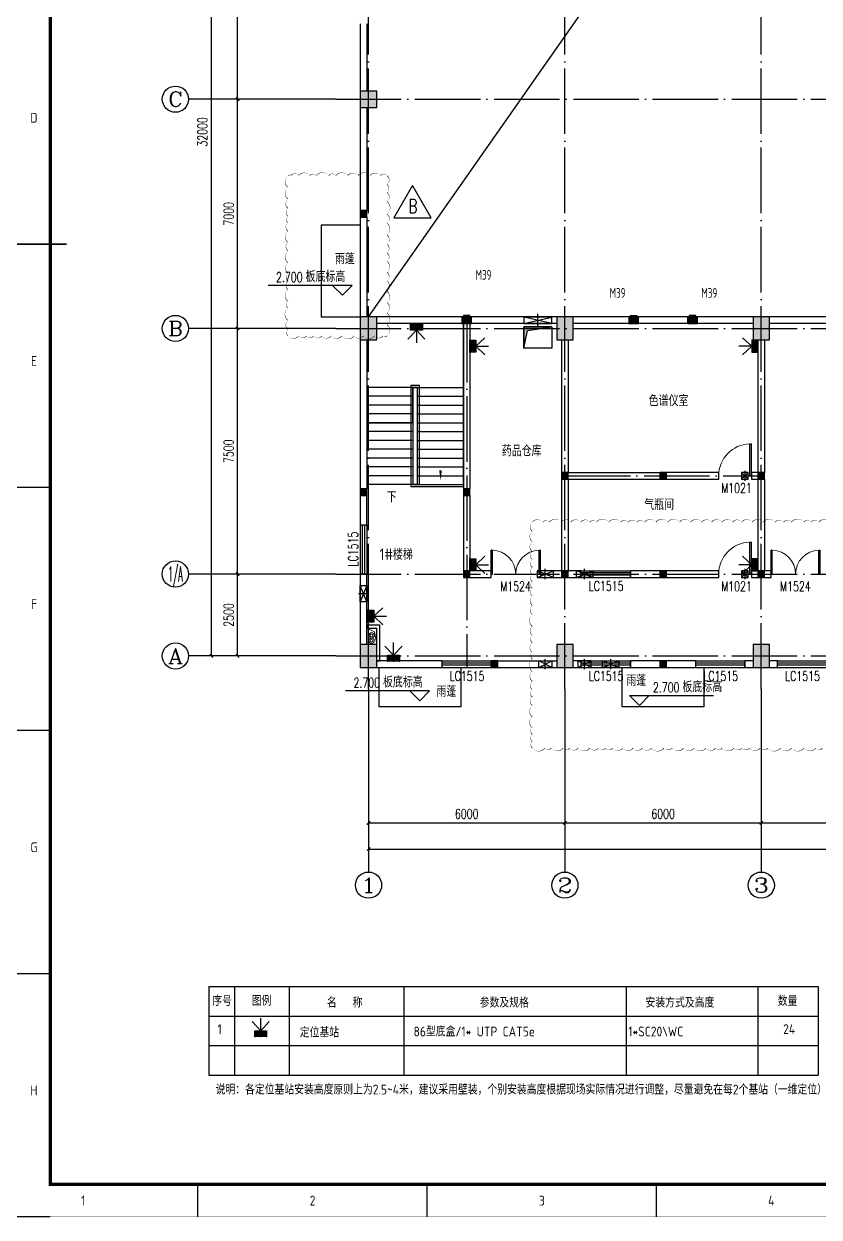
# Model space of a CAD drawing. Extents: x 93518 to 937116, y -359949 to 58022.
# Drawn here: x 770583 to 794883, y -122580 to -86144 of the extents above; entities that cross this region are included whole.
import ezdxf
from ezdxf.enums import TextEntityAlignment as Align

# ---------------------------------------------------------------- set-up
doc = ezdxf.new("R2010")
doc.units = 0
doc.header["$LTSCALE"] = 1000
doc.header["$MEASUREMENT"] = 0
doc.linetypes.add('DOTE', pattern=[2.42, 2, -0.2, 0.02, -0.2])
doc.layers.get('0').update_dxf_attribs({"color": 8, "linetype": 'CONTINUOUS'})
doc.layers.get('Defpoints').update_dxf_attribs({"color": 8, "linetype": 'CONTINUOUS'})
for name, color, linetype in [('-人员定位', 6, 'CONTINUOUS'), ('-人员定位标注', 4, 'CONTINUOUS'), ('AXIS', 8, 'CONTINUOUS'), ('AXIS_TEXT', 8, 'CONTINUOUS'), ('COLUMN', 8, 'CONTINUOUS'), ('DIM_ELEV', 8, 'CONTINUOUS'), ('DIM_SYMB', 8, 'CONTINUOUS'), ('DOTE', 8, 'DOTE'), ('D洞口', 8, 'CONTINUOUS'), ('PUB_HATCH', 8, 'CONTINUOUS'), ('PUB_TEXT', 8, 'CONTINUOUS'), ('STAIR', 8, 'CONTINUOUS'), ('WALL', 8, 'CONTINUOUS'), ('WINDOW', 8, 'CONTINUOUS'), ('WINDOW_TEXT', 8, 'CONTINUOUS')]:
    doc.layers.add(name, color=color, linetype=linetype)
doc.layers.add('暖通', color=8, linetype='CONTINUOUS', lineweight=18)
doc.styles.add('-GBCBIGGBENOR', font='gbenor.shx', dxfattribs={"width": 0.7, "bigfont": 'gbcbig.shx'})
doc.styles.add('_TCH_AXIS', font='complex.shx', dxfattribs={"bigfont": 'GBCBIG.shx'})
doc.styles.add('_TCH_DIM', font='simplex.shx', dxfattribs={"bigfont": 'gbcbig.shx'})
doc.styles.add('_TCH_DIM_T3', font='simplex.shx', dxfattribs={"width": 0.705882, "bigfont": 'gbcbig.shx'})
doc.styles.add('_TCH_WINDOW', font='simplex.shx', dxfattribs={"bigfont": 'gbcbig.shx'})
doc.styles.add('COMPLEX', font='geditxt.shx', dxfattribs={"bigfont": 'hztxt1.shx'})
doc.styles.get("Standard").update_dxf_attribs({"font": 'GBENOR', "bigfont": 'GBCBIG'})
doc.styles.add('TSSD_Rein', font='Tssdeng.shx', dxfattribs={"width": 0.7, "bigfont": 'tssdchn.shx'})
doc.dimstyles.new('_TCH_ARCH&&100', dxfattribs={"dimtxt": 297.5, "dimasz": 100, "dimexe": 250, "dimexo": 300, "dimgap": 126.25, "dimtad": 1, "dimdec": 0, "dimzin": 0, "dimdsep": 46, "dimtxsty": '_TCH_DIM_T3', "dimblk": 'ARCHTICK', "dimcen": 0.09, "dimclrt": 7, "dimazin": 2, "dimtfac": 1, "dimtdec": 0, "dimtix": 1, "dimtmove": 2, "dimatfit": 3, "dimfxl": 0, "dimtolj": 1, "dimtzin": 0, "dimarcsym": 0})

# ---------------------------------------------------------------- blocks, each defined once
blk = doc.blocks.new('GEDI_WK_A1')
at = {"color": 3}
for p, q in [((25, 297), (0, 297)), ((25, 222.75), (0, 222.75)), ((25, 148.5), (0, 148.5)), ((25, 74.25), (0, 74.25)), ((70.08, 0), (70.08, 10)), ((140.17, 0), (140.17, 10)), ((210.25, 0), (210.25, 10)), ((25, 0), (0, 0))]:
    blk.add_line(p, q, dxfattribs=at)
for points, const_width in [([(0, 0), (841, 0), (841, 594), (0, 594)], 0.1), ([(25, 10), (831, 10), (831, 584), (25, 584)], 1)]:
    blk.add_lwpolyline(points, close=True, dxfattribs=dict(at, const_width=const_width))
at = {"color": 3, "const_width": 0.5}
blk.add_lwpolyline([(30, 297), (0, 297)], dxfattribs=at)
at = {"color": 3}
for s, p in [('D', (20, 334.12)), ('E', (20, 259.88)), ('F', (20, 185.62)), ('G', (20, 111.38)), ('H', (20, 37.12))]:
    blk.add_text(s, height=3, dxfattribs=at).set_placement(p, align=Align.CENTER)
for s, p in [('1', (35.04, 5)), ('2', (105.12, 5)), ('3', (175.21, 5)), ('4', (245.29, 5))]:
    blk.add_text(s, height=3, dxfattribs=at).set_placement(p, align=Align.MIDDLE)
blk = doc.blocks.new('A$C08014D97')
at = {"layer": 'D洞口'}
for points in [[(0, 0), (103, 533), (850, 650), (0, 650)], [(11600, -200), (11779, 491), (12850, 650), (11600, 650)]]:
    blk.add_hatch(color=9, dxfattribs=at).paths.add_polyline_path(points)
for points in [[(0, 650), (850, 650), (850, 0), (0, 0)], [(0, 0), (103, 533), (850, 650), (0, 650)], [(11600, -200), (11779, 491), (12850, 650), (11600, 650)], [(12850, 650), (11600, 650), (11600, -200), (12850, -200)]]:
    blk.add_lwpolyline(points, close=True, dxfattribs=at)
blk = doc.blocks.new('A$C04077A59')
at = {"layer": 'D洞口', "color": 6}
blk.add_lwpolyline([(573, 993), (0, 0), (1146, 0)], close=True, dxfattribs=at)
at = {"layer": 'PUB_TEXT', "style": '_TCH_AXIS', "width": 0.705882}
blk.add_text('B', height=425, dxfattribs=at).set_placement((452, 145))
blk = doc.blocks.new('_ArchTick')
at = {"color": 0, "linetype": 'ByBlock', "const_width": 0.4}
blk.add_lwpolyline([(-0.5, -0.5), (0.5, 0.5)], dxfattribs=at)
blk = doc.blocks.new('*D630')
at = {"layer": 'AXIS', "color": 0, "lineweight": -2, "transparency": 16777216}
for p, q in [((779814, -102944), (776864, -102944)), ((777114, -105444), (777114, -102944)), ((779814, -105444), (776864, -105444))]:
    blk.add_line(p, q, dxfattribs=at)
at = {"layer": 'Defpoints', "color": 0, "transparency": 16777216}
for p in [(777114, -102944), (780114, -102944), (780114, -105444)]:
    blk.add_point(p, dxfattribs=at)
at = {"layer": 'AXIS', "color": 0, "lineweight": -2, "transparency": 16777216, "xscale": 100, "yscale": 100, "zscale": 100}
for p, rotation in [((777114, -102944), 90), ((777114, -105444), 270)]:
    blk.add_blockref('_ArchTick', p, dxfattribs=dict(at, rotation=rotation))
at = {"layer": 'AXIS', "color": 7, "transparency": 16777216, "insert": (776839, -104194), "char_height": 297.5, "attachment_point": 5, "rotation": 90, "style": '_TCH_DIM_T3'}
blk.add_mtext('\\A1;2500', dxfattribs=at)
blk = doc.blocks.new('*D631')
at = {"layer": 'AXIS', "color": 0, "lineweight": -2, "transparency": 16777216}
for p, q in [((779814, -95444), (776864, -95444)), ((777114, -102944), (777114, -95444)), ((779814, -102944), (776864, -102944))]:
    blk.add_line(p, q, dxfattribs=at)
at = {"layer": 'Defpoints', "color": 0, "transparency": 16777216}
for p in [(777114, -95444), (780114, -95444), (780114, -102944)]:
    blk.add_point(p, dxfattribs=at)
at = {"layer": 'AXIS', "color": 0, "lineweight": -2, "transparency": 16777216, "xscale": 100, "yscale": 100, "zscale": 100}
for p, rotation in [((777114, -95444), 90), ((777114, -102944), 270)]:
    blk.add_blockref('_ArchTick', p, dxfattribs=dict(at, rotation=rotation))
at = {"layer": 'AXIS', "color": 7, "transparency": 16777216, "insert": (776839, -99194), "char_height": 297.5, "attachment_point": 5, "rotation": 90, "style": '_TCH_DIM_T3'}
blk.add_mtext('\\A1;7500', dxfattribs=at)
blk = doc.blocks.new('*D632')
at = {"layer": 'AXIS', "color": 0, "lineweight": -2, "transparency": 16777216}
for p, q in [((779814, -88444), (776864, -88444)), ((777114, -95444), (777114, -88444)), ((779814, -95444), (776864, -95444))]:
    blk.add_line(p, q, dxfattribs=at)
at = {"layer": 'Defpoints', "color": 0, "transparency": 16777216}
for p in [(777114, -88444), (780114, -88444), (780114, -95444)]:
    blk.add_point(p, dxfattribs=at)
at = {"layer": 'AXIS', "color": 0, "lineweight": -2, "transparency": 16777216, "xscale": 100, "yscale": 100, "zscale": 100}
for p, rotation in [((777114, -88444), 90), ((777114, -95444), 270)]:
    blk.add_blockref('_ArchTick', p, dxfattribs=dict(at, rotation=rotation))
at = {"layer": 'AXIS', "color": 7, "transparency": 16777216, "insert": (776839, -91944), "char_height": 297.5, "attachment_point": 5, "rotation": 90, "style": '_TCH_DIM_T3'}
blk.add_mtext('\\A1;7000', dxfattribs=at)
blk = doc.blocks.new('*D633')
at = {"layer": 'AXIS', "color": 0, "lineweight": -2, "transparency": 16777216}
for p, q in [((779814, -81944), (776864, -81944)), ((777114, -88444), (777114, -81944)), ((779814, -88444), (776864, -88444))]:
    blk.add_line(p, q, dxfattribs=at)
at = {"layer": 'Defpoints', "color": 0, "transparency": 16777216}
for p in [(777114, -81944), (780114, -81944), (780114, -88444)]:
    blk.add_point(p, dxfattribs=at)
at = {"layer": 'AXIS', "color": 0, "lineweight": -2, "transparency": 16777216, "xscale": 100, "yscale": 100, "zscale": 100}
for p, rotation in [((777114, -81944), 90), ((777114, -88444), 270)]:
    blk.add_blockref('_ArchTick', p, dxfattribs=dict(at, rotation=rotation))
at = {"layer": 'AXIS', "color": 7, "transparency": 16777216, "insert": (776839, -85194), "char_height": 297.5, "attachment_point": 5, "rotation": 90, "style": '_TCH_DIM_T3'}
blk.add_mtext('\\A1;6500', dxfattribs=at)
blk = doc.blocks.new('*D635')
at = {"layer": 'AXIS', "color": 0, "lineweight": -2, "transparency": 16777216}
for p, q in [((779814, -73444), (776064, -73444)), ((776314, -105444), (776314, -73444)), ((779814, -105444), (776064, -105444))]:
    blk.add_line(p, q, dxfattribs=at)
at = {"layer": 'Defpoints', "color": 0, "transparency": 16777216}
for p in [(776314, -73444), (780114, -73444), (780114, -105444)]:
    blk.add_point(p, dxfattribs=at)
at = {"layer": 'AXIS', "color": 0, "lineweight": -2, "transparency": 16777216, "xscale": 100, "yscale": 100, "zscale": 100}
for p, rotation in [((776314, -73444), 90), ((776314, -105444), 270)]:
    blk.add_blockref('_ArchTick', p, dxfattribs=dict(at, rotation=rotation))
at = {"layer": 'AXIS', "color": 7, "transparency": 16777216, "insert": (776039, -89444), "char_height": 297.5, "attachment_point": 5, "rotation": 90, "style": '_TCH_DIM_T3'}
blk.add_mtext('\\A1;32000', dxfattribs=at)
blk = doc.blocks.new('*D647')
at = {"layer": 'AXIS', "color": 0, "lineweight": -2, "transparency": 16777216}
for p, q in [((781114, -106744), (781114, -110793)), ((787114, -106744), (787114, -110793)), ((781114, -110543), (787114, -110543))]:
    blk.add_line(p, q, dxfattribs=at)
at = {"layer": 'Defpoints', "color": 0, "transparency": 16777216}
for p in [(781114, -106444), (787114, -106444), (787114, -110543)]:
    blk.add_point(p, dxfattribs=at)
at = {"layer": 'AXIS', "color": 0, "lineweight": -2, "transparency": 16777216, "xscale": 100, "yscale": 100, "zscale": 100, "rotation": 180}
blk.add_blockref('_ArchTick', (781114, -110543), dxfattribs=at)
at = {"layer": 'AXIS', "color": 0, "lineweight": -2, "transparency": 16777216, "xscale": 100, "yscale": 100, "zscale": 100}
blk.add_blockref('_ArchTick', (787114, -110543), dxfattribs=at)
at = {"layer": 'AXIS', "color": 7, "transparency": 16777216, "insert": (784114, -110268), "char_height": 297.5, "attachment_point": 5, "style": '_TCH_DIM_T3'}
blk.add_mtext('\\A1;6000', dxfattribs=at)
blk = doc.blocks.new('*D648')
at = {"layer": 'AXIS', "color": 0, "lineweight": -2, "transparency": 16777216}
for p, q in [((787114, -106744), (787114, -110793)), ((793114, -106744), (793114, -110793)), ((787114, -110543), (793114, -110543))]:
    blk.add_line(p, q, dxfattribs=at)
at = {"layer": 'Defpoints', "color": 0, "transparency": 16777216}
for p in [(787114, -106444), (793114, -106444), (793114, -110543)]:
    blk.add_point(p, dxfattribs=at)
at = {"layer": 'AXIS', "color": 0, "lineweight": -2, "transparency": 16777216, "xscale": 100, "yscale": 100, "zscale": 100, "rotation": 180}
blk.add_blockref('_ArchTick', (787114, -110543), dxfattribs=at)
at = {"layer": 'AXIS', "color": 0, "lineweight": -2, "transparency": 16777216, "xscale": 100, "yscale": 100, "zscale": 100}
blk.add_blockref('_ArchTick', (793114, -110543), dxfattribs=at)
at = {"layer": 'AXIS', "color": 7, "transparency": 16777216, "insert": (790114, -110268), "char_height": 297.5, "attachment_point": 5, "style": '_TCH_DIM_T3'}
blk.add_mtext('\\A1;6000', dxfattribs=at)
blk = doc.blocks.new('*D649')
at = {"layer": 'AXIS', "color": 0, "lineweight": -2, "transparency": 16777216}
for p, q in [((793114, -106744), (793114, -110793)), ((799114, -106744), (799114, -110793)), ((793114, -110543), (799114, -110543))]:
    blk.add_line(p, q, dxfattribs=at)
at = {"layer": 'Defpoints', "color": 0, "transparency": 16777216}
for p in [(793114, -106444), (799114, -106444), (799114, -110543)]:
    blk.add_point(p, dxfattribs=at)
at = {"layer": 'AXIS', "color": 0, "lineweight": -2, "transparency": 16777216, "xscale": 100, "yscale": 100, "zscale": 100, "rotation": 180}
blk.add_blockref('_ArchTick', (793114, -110543), dxfattribs=at)
at = {"layer": 'AXIS', "color": 0, "lineweight": -2, "transparency": 16777216, "xscale": 100, "yscale": 100, "zscale": 100}
blk.add_blockref('_ArchTick', (799114, -110543), dxfattribs=at)
at = {"layer": 'AXIS', "color": 7, "transparency": 16777216, "insert": (796114, -110268), "char_height": 297.5, "attachment_point": 5, "style": '_TCH_DIM_T3'}
blk.add_mtext('\\A1;6000', dxfattribs=at)
blk = doc.blocks.new('*D657')
at = {"layer": 'AXIS', "color": 0, "lineweight": -2, "transparency": 16777216}
for p, q in [((781114, -106744), (781114, -111593)), ((843114, -106744), (843114, -111593)), ((781114, -111343), (843114, -111343))]:
    blk.add_line(p, q, dxfattribs=at)
at = {"layer": 'Defpoints', "color": 0, "transparency": 16777216}
for p in [(781114, -106444), (843114, -106444), (843114, -111343)]:
    blk.add_point(p, dxfattribs=at)
at = {"layer": 'AXIS', "color": 0, "lineweight": -2, "transparency": 16777216, "xscale": 100, "yscale": 100, "zscale": 100, "rotation": 180}
blk.add_blockref('_ArchTick', (781114, -111343), dxfattribs=at)
at = {"layer": 'AXIS', "color": 0, "lineweight": -2, "transparency": 16777216, "xscale": 100, "yscale": 100, "zscale": 100}
blk.add_blockref('_ArchTick', (843114, -111343), dxfattribs=at)
at = {"layer": 'AXIS', "color": 7, "transparency": 16777216, "insert": (812114, -111068), "char_height": 297.5, "attachment_point": 5, "style": '_TCH_DIM_T3'}
blk.add_mtext('\\A1;62000', dxfattribs=at)
blk = doc.blocks.new('_FZH')
blk.add_lwpolyline([(-0.5, -0.5), (0.5, -0.5), (0.5, 0.5), (-0.5, 0.5)], close=True)
at = {"layer": 'PUB_HATCH'}
blk.add_solid([(-0.5, -0.5), (0.5, -0.5), (-0.5, 0.5), (0.5, 0.5)], dxfattribs=at)
blk = doc.blocks.new('_AXISO')
blk.add_circle((0, 0), 0.5)
at = {"layer": 'AXIS_TEXT', "style": 'COMPLEX', "width": 1.041667}
blk.add_attdef('A', text='', height=0.56, dxfattribs=at).set_placement((-0.25, -0.28), (0.25, -0.28), align=Align.FIT)
blk = doc.blocks.new('$TCHSYS$WIN2D')
for p, q in [((-0.5, 0.5), (0.5, 0.5)), ((-0.5, 0.5), (-0.5, -0.5)), ((0.5, 0.5), (0.5, -0.5)), ((0.5, 0.167), (-0.5, 0.167)), ((0.5, -0.167), (-0.5, -0.167)), ((-0.5, -0.5), (0.5, -0.5))]:
    blk.add_line(p, q)
blk = doc.blocks.new('$DorLib2D$00000002')
for p, q in [((-0.5, 0), (-0.5, 0.4875)), ((-0.475, 0.4875), (-0.5, 0.4875)), ((-0.475, 0), (-0.475, 0.4875)), ((0.475, 0), (0.475, 0.4875)), ((0.475, 0.4875), (0.5, 0.4875)), ((0.5, 0), (0.5, 0.4875)), ((-0.5, 0), (-0.475, 0)), ((0.5, 0), (0.475, 0))]:
    blk.add_line(p, q)
at = {"lineweight": 13}
for centre, start, end in [((-0.4875, 0), 0, 88.53072), ((0.4875, 0), 91.46928, 180)]:
    blk.add_arc(centre, 0.4875, start, end, dxfattribs=at)
blk = doc.blocks.new('$DorLib2D$00000001')
for p, q in [((0.45, 0.975), (0.5, 0.975)), ((0.45, 0), (0.45, 0.975)), ((0.5, 0), (0.5, 0.975)), ((0.5, 0), (0.45, 0))]:
    blk.add_line(p, q)
at = {"lineweight": 13}
blk.add_arc((0.475, 0), 0.975, 91.4693, 180, dxfattribs=at)
blk = doc.blocks.new('定位基站')
at = {"layer": '-人员定位', "ltscale": 0.01}
h = blk.add_hatch(color=256, dxfattribs=at)
h.dxf.hatch_style = 1
h.paths.add_polyline_path([(406524, 477798), (406524, 477617), (406162, 477617), (406162, 477798)])
at = {"layer": '-人员定位', "color": 6}
for p, q in [((406343, 477798), (406082, 478077)), ((406343, 477798), (406343, 478186)), ((406343, 477798), (406604, 478077)), ((406162, 477798), (406524, 477798)), ((406162, 477617), (406162, 477798)), ((406343, 477995), (406343, 477995)), ((406524, 477798), (406524, 477617)), ((406524, 477617), (406162, 477617))]:
    blk.add_line(p, q, dxfattribs=at)
for p in [(406343, 477798), (406162, 477617), (406343, 477617), (406524, 477617)]:
    blk.add_point(p, dxfattribs=at)

msp = doc.modelspace()

# ---------------------------------------------------------------- hatches: boundary and pattern name
for points in [[(784213.8, -95094.5), (784213.8, -95044.5), (784013.8, -95044.5), (784013.8, -95094.5)], [(789313.8, -95094.5), (789313.8, -95044.5), (789113.8, -95044.5), (789113.8, -95094.5)], [(791113.8, -95094.5), (791113.8, -95044.5), (790913.8, -95044.5), (790913.8, -95094.5)]]:
    msp.add_hatch(color=256).paths.add_polyline_path(points)

# ---------------------------------------------------------------- linework, layer by layer
at = {"layer": '-人员定位标注'}
for p, q in [((776231.4, -115540.2), (776231.4, -118240.2)), ((776231.4, -115540.2), (794852, -115540.2)), ((777016.2, -115540.2), (777016.2, -118240.2)), ((778684.5, -115540.2), (778684.5, -118240.2)), ((782189.3, -115540.2), (782189.3, -118240.2)), ((788985.6, -115540.2), (788985.6, -118240.2)), ((793013.9, -115540.2), (793013.9, -118240.2)), ((794852, -115540.2), (794852, -118240.2)), ((776231.4, -116440.2), (794852, -116440.2)), ((776231.4, -117340.2), (794852, -117340.2)), ((776231.4, -118240.2), (794852, -118240.2))]:
    msp.add_line(p, q, dxfattribs=at)
for p, q in [((786713.8, -95295.2), (785863.8, -95095.2)), ((785863.8, -95295.2), (786713.8, -95095.2)), ((786288.8, -95398.9), (786288.8, -94994.7)), ((792613.8, -99789.6), (792613.8, -100099.4)), ((792513.8, -99844.5), (792713.4, -100044.5)), ((792713.4, -99844.5), (792513.8, -100044.5)), ((786763.6, -103044.5), (786263.9, -102844.5)), ((786263.9, -103044.5), (786763.6, -102844.5)), ((786513.8, -103099.4), (786513.8, -102789.6)), ((787463.9, -103044.5), (787963.6, -102844.5)), ((787963.6, -103044.5), (787463.9, -102844.5)), ((787713.8, -103099.4), (787713.8, -102789.6)), ((792513.8, -102844.5), (792713.4, -103044.5)), ((792713.4, -102844.5), (792513.8, -103044.5)), ((792613.8, -102789.6), (792613.8, -103099.4)), ((781063.8, -103794.3), (780863.8, -103294.7)), ((781063.8, -103294.7), (780863.8, -103794.3)), ((781118.6, -103544.5), (780808.9, -103544.5)), ((786313.9, -105794.5), (786713.6, -105594.5)), ((786713.6, -105794.5), (786313.9, -105594.5)), ((786513.8, -105849.4), (786513.8, -105539.6)), ((787913.6, -105794.5), (787513.9, -105594.5)), ((787513.9, -105794.5), (787913.6, -105594.5)), ((787713.8, -105849.4), (787713.8, -105539.6)), ((788263.9, -105794.5), (788763.6, -105594.5)), ((788763.6, -105794.5), (788263.9, -105594.5)), ((788513.8, -105849.4), (788513.8, -105539.6))]:
    msp.add_line(p, q)
msp.add_lwpolyline([(778655.6, -90778.7, 0, 20, 0.5), (778655.6, -91138.7, 0, 20, 0.5), (778655.6, -91498.7, 0, 20, 0.5), (778655.6, -91778.7, 0, 20, 0.5), (778655.6, -92018.7, 0, 20, 0.5), (778655.6, -92218.7, 0, 20, 0.5), (778655.6, -92478.7, 0, 20, 0.5), (778655.6, -92818.7, 0, 20, 0.5), (778655.6, -93078.7, 0, 20, 0.5), (778655.6, -93438.7, 0, 20, 0.5), (778655.6, -93758.7, 0, 20, 0.5), (778655.6, -93998.7, 0, 20, 0.5), (778655.6, -94258.7, 0, 20, 0.5), (778655.6, -94618.7, 0, 20, 0.5), (778655.6, -94818.7, 0, 20, 0.5), (778655.6, -95198.7, 0, 20, 0.5), (778655.6, -95478.7, 0, 20, 0.5), (778655.6, -95672, 0, 20, 0.5), (778975.6, -95672, 0, 20, 0.5), (779215.6, -95672, 0, 20, 0.5), (779435.6, -95672, 0, 20, 0.5), (779695.6, -95672, 0, 20, 0.5), (779975.6, -95672, 0, 20, 0.5), (780295.6, -95672, 0, 20, 0.5), (780675.6, -95672, 0, 20, 0.5), (780955.6, -95672, 0, 20, 0.5), (781295.6, -95672, 0, 20, 0.5), (781555.6, -95672, 0, 20, 0.5), (781678.3, -95672, 0, 20, 0.5), (781678.3, -95332, 0, 20, 0.5), (781678.3, -94972, 0, 20, 0.5), (781678.3, -94652, 0, 20, 0.5), (781678.3, -94312, 0, 20, 0.5), (781678.3, -93992, 0, 20, 0.5), (781678.3, -93732, 0, 20, 0.5), (781678.3, -93392, 0, 20, 0.5), (781678.3, -93132, 0, 20, 0.5), (781678.3, -92872, 0, 20, 0.5), (781678.3, -92592, 0, 20, 0.5), (781678.3, -92232, 0, 20, 0.5), (781678.3, -91952, 0, 20, 0.5), (781678.3, -91572, 0, 20, 0.5), (781678.3, -91292, 0, 20, 0.5), (781678.3, -91052, 0, 20, 0.5), (781678.3, -90778.7, 0, 20, 0.5), (781478.3, -90778.7, 0, 20, 0.5), (781158.3, -90778.7, 0, 20, 0.5), (780798.3, -90778.7, 0, 20, 0.5), (780478.3, -90778.7, 0, 20, 0.5), (780118.3, -90778.7, 0, 20, 0.5), (779898.3, -90778.7, 0, 20, 0.5), (779518.3, -90778.7, 0, 20, 0.5), (779318.3, -90778.7, 0, 20, 0.5), (778978.3, -90778.7, 0, 20, 0.5), (778738.3, -90778.7, 0, 20, 0.5)], format="xyseb", close=True)
for points in [[(784013.8, -95044.5), (784013.8, -95094.5), (784213.8, -95094.5), (784213.8, -95044.5), (784013.8, -95044.5)], [(786713.8, -95095.2), (785863.8, -95095.2), (785863.8, -95295.2), (786713.8, -95295.2), (786713.8, -95095.2)], [(789313.8, -95044.5), (789313.8, -95094.5), (789113.8, -95094.5), (789113.8, -95044.5), (789313.8, -95044.5)], [(790913.8, -95044.5), (790913.8, -95094.5), (791113.8, -95094.5), (791113.8, -95044.5), (790913.8, -95044.5)], [(792513.8, -100044.5), (792713.4, -100044.5), (792713.4, -99844.5), (792513.8, -99844.5), (792513.8, -100044.5)], [(786763.6, -102844.5), (786263.9, -102844.5), (786263.9, -103044.5), (786763.6, -103044.5), (786763.6, -102844.5)], [(787463.9, -102844.5), (787963.6, -102844.5), (787963.6, -103044.5), (787463.9, -103044.5), (787463.9, -102844.5)], [(792513.8, -103044.5), (792713.4, -103044.5), (792713.4, -102844.5), (792513.8, -102844.5), (792513.8, -103044.5)], [(780863.8, -103794.3), (780863.8, -103294.7), (781063.8, -103294.7), (781063.8, -103794.3), (780863.8, -103794.3)], [(786313.9, -105594.5), (786713.6, -105594.5), (786713.6, -105794.5), (786313.9, -105794.5), (786313.9, -105594.5)], [(787913.6, -105594.5), (787513.9, -105594.5), (787513.9, -105794.5), (787913.6, -105794.5), (787913.6, -105594.5)], [(788263.9, -105594.5), (788763.6, -105594.5), (788763.6, -105794.5), (788263.9, -105794.5), (788263.9, -105594.5)]]:
    msp.add_lwpolyline(points)
msp.add_lwpolyline([(795216.2, -101359.6, 0, 20, 0.5), (794876.2, -101359.6, 0, 20, 0.5), (794636.2, -101359.6, 0, 20, 0.5), (794416.2, -101359.6, 0, 20, 0.5), (794036.2, -101359.6, 0, 20, 0.5), (793796.2, -101359.6, 0, 20, 0.5), (793536.2, -101359.6, 0, 20, 0.5), (793176.2, -101359.6, 0, 20, 0.5), (792836.2, -101359.6, 0, 20, 0.5), (792516.2, -101359.6, 0, 20, 0.5), (792236.2, -101359.6, 0, 20, 0.5), (791916.2, -101359.6, 0, 20, 0.5), (791596.2, -101359.6, 0, 20, 0.5), (791296.2, -101359.6, 0, 20, 0.5), (790956.2, -101359.6, 0, 20, 0.5), (790616.2, -101359.6, 0, 20, 0.5), (790256.2, -101359.6, 0, 20, 0.5), (789896.2, -101359.6, 0, 20, 0.5), (789556.2, -101359.6, 0, 20, 0.5), (789316.2, -101359.6, 0, 20, 0.5), (789056.2, -101359.6, 0, 20, 0.5), (788816.2, -101359.6, 0, 20, 0.5), (788456.2, -101359.6, 0, 20, 0.5), (788076.2, -101359.6, 0, 20, 0.5), (787876.2, -101359.6, 0, 20, 0.5), (787596.2, -101359.6, 0, 20, 0.5), (787296.2, -101359.6, 0, 20, 0.5), (786996.2, -101359.6, 0, 20, 0.5), (786636.2, -101359.6, 0, 20, 0.5), (786436.2, -101359.6, 0, 20, 0.5), (786120.1, -101359.6, 0, 20, 0.5), (786120.1, -101639.6, 0, 20, 0.5), (786120.1, -101959.6, 0, 20, 0.5), (786120.1, -102259.6, 0, 20, 0.5), (786120.1, -102499.6, 0, 20, 0.5), (786120.1, -102739.6, 0, 20, 0.5), (786120.1, -102959.6, 0, 20, 0.5), (786120.1, -103179.6, 0, 20, 0.5), (786120.1, -103379.6, 0, 20, 0.5), (786120.1, -103619.6, 0, 20, 0.5), (786120.1, -103899.6, 0, 20, 0.5), (786120.1, -104179.6, 0, 20, 0.5), (786120.1, -104539.6, 0, 20, 0.5), (786120.1, -104819.6, 0, 20, 0.5), (786120.1, -105039.6, 0, 20, 0.5), (786120.1, -105339.6, 0, 20, 0.5), (786120.1, -105539.6, 0, 20, 0.5), (786120.1, -105919.6, 0, 20, 0.5), (786120.1, -106219.6, 0, 20, 0.5), (786120.1, -106479.6, 0, 20, 0.5), (786120.1, -106699.6, 0, 20, 0.5), (786120.1, -106959.6, 0, 20, 0.5), (786120.1, -107299.6, 0, 20, 0.5), (786120.1, -107639.6, 0, 20, 0.5), (786120.1, -107839.6, 0, 20, 0.5), (786120.1, -108059.6, 0, 20, 0.5), (786120.1, -108256.1, 0, 20, 0.5), (786500.1, -108256.1, 0, 20, 0.5), (786700.1, -108256.1, 0, 20, 0.5), (787060.1, -108256.1, 0, 20, 0.5), (787260.1, -108256.1, 0, 20, 0.5), (787520.1, -108256.1, 0, 20, 0.5), (787880.1, -108256.1, 0, 20, 0.5), (788140.1, -108256.1, 0, 20, 0.5), (788360.1, -108256.1, 0, 20, 0.5), (788580.1, -108256.1, 0, 20, 0.5), (788880.1, -108256.1, 0, 20, 0.5), (789200.1, -108256.1, 0, 20, 0.5), (789480.1, -108256.1, 0, 20, 0.5), (789760.1, -108256.1, 0, 20, 0.5), (790140.1, -108256.1, 0, 20, 0.5), (790380.1, -108256.1, 0, 20, 0.5), (790740.1, -108256.1, 0, 20, 0.5), (791060.1, -108256.1, 0, 20, 0.5), (791420.1, -108256.1, 0, 20, 0.5), (791720.1, -108256.1, 0, 20, 0.5), (791920.1, -108256.1, 0, 20, 0.5), (792280.1, -108256.1, 0, 20, 0.5), (792520.1, -108256.1, 0, 20, 0.5), (792760.1, -108256.1, 0, 20, 0.5), (793080.1, -108256.1, 0, 20, 0.5), (793320.1, -108256.1, 0, 20, 0.5), (793700.1, -108256.1, 0, 20, 0.5), (794040.1, -108256.1, 0, 20, 0.5), (794420.1, -108256.1, 0, 20, 0.5), (794780.1, -108256.1, 0, 20, 0.5), (794980.1, -108256.1, 0, 20, 0.5)], format="xyseb")
at = {"layer": 'AXIS'}
for p, q in [((780113.8, -88444.5), (775613.8, -88444.5)), ((780113.8, -95444.5), (775613.8, -95444.5)), ((780113.8, -102944.5), (775612.3, -102944.5)), ((780113.8, -105444.5), (775613.8, -105444.5)), ((781113.8, -106444.5), (781113.8, -112043.3)), ((787113.8, -106444.5), (787113.8, -112043.3)), ((793113.8, -106444.5), (793113.8, -112043.3))]:
    msp.add_line(p, q, dxfattribs=at)
at = {"layer": 'DIM_ELEV'}
for p, q in [((780614.1, -94131.9), (778046.1, -94131.9)), ((780314.1, -94431.9), (780014.1, -94131.9)), ((780314.1, -94431.9), (780614.1, -94131.9)), ((782980.2, -106513.4), (780412.2, -106513.4)), ((782680.2, -106813.4), (782380.2, -106513.4)), ((782680.2, -106813.4), (782980.2, -106513.4)), ((789389.9, -106957.3), (789089.9, -106657.3)), ((789089.9, -106657.3), (791657.9, -106657.3)), ((789389.9, -106957.3), (789689.9, -106657.3))]:
    msp.add_line(p, q, dxfattribs=at)
at = {"layer": 'DIM_SYMB'}
msp.add_lwpolyline([(781763.8, -100302.5, 0, 0, 0), (781763.8, -96269.5, 0, 0, 0), (783313.8, -96269.5, 0, 0, 0), (783313.8, -100079.5, 0, 80, 0), (783313.8, -99779.5, 0, 0, 0)], format="xyseb", dxfattribs=at)
at = {"layer": 'DOTE'}
for p, q in [((781113.8, -106444.5), (781113.8, -72444.5)), ((787113.8, -106444.5), (787113.8, -72444.5)), ((793113.8, -106444.5), (793113.8, -72444.5)), ((780113.8, -88444.5), (844113.8, -88444.5)), ((784113.8, -95094.5), (784113.8, -105794.5)), ((780113.8, -95444.5), (844113.8, -95444.5)), ((787113.8, -99944.5), (793113.8, -99944.5)), ((780113.8, -102944.5), (844113.8, -102944.5)), ((780113.8, -105444.5), (844113.8, -105444.5))]:
    msp.add_line(p, q, dxfattribs=at)
at = {"layer": 'STAIR'}
for p, q in [((783963.8, -95294.5), (781363.8, -95294.5)), ((784013.8, -97244.5), (784013.8, -95294.5)), ((781063.8, -95794.5), (781063.8, -98324.5)), ((781063.8, -97244.5), (781063.8, -100214.5)), ((782463.8, -97244.5), (781063.8, -97244.5)), ((782673.8, -97184.5), (782403.8, -97184.5)), ((782403.8, -97184.5), (782403.8, -100274.5)), ((782463.8, -97244.5), (782463.8, -100214.5)), ((782613.8, -97244.5), (782463.8, -97244.5)), ((782463.8, -97244.5), (782463.8, -100214.5)), ((782463.8, -98324.5), (782463.8, -97244.5)), ((782463.8, -97244.5), (784013.8, -97244.5)), ((782613.8, -100214.5), (782613.8, -97244.5)), ((782613.8, -97244.5), (784013.8, -97244.5)), ((782613.8, -100214.5), (782613.8, -97244.5)), ((782673.8, -100214.5), (782673.8, -97184.5)), ((784013.8, -100214.5), (784013.8, -97244.5)), ((782463.8, -97514.5), (781063.8, -97514.5)), ((782613.8, -97514.5), (784013.8, -97514.5)), ((782463.8, -97784.5), (781063.8, -97784.5)), ((782613.8, -97784.5), (784013.8, -97784.5)), ((782463.8, -98054.5), (781063.8, -98054.5)), ((782463.8, -98324.5), (781063.8, -98324.5)), ((781063.8, -98324.5), (782463.8, -98324.5)), ((782613.8, -98054.5), (784013.8, -98054.5)), ((782613.8, -98324.5), (784013.8, -98324.5)), ((782463.8, -98594.5), (781063.8, -98594.5)), ((782613.8, -98594.5), (784013.8, -98594.5)), ((782463.8, -98864.5), (781063.8, -98864.5)), ((782613.8, -98864.5), (784013.8, -98864.5)), ((782463.8, -99134.5), (781063.8, -99134.5)), ((782463.8, -99404.5), (781063.8, -99404.5)), ((782613.8, -99134.5), (784013.8, -99134.5)), ((782613.8, -99404.5), (784013.8, -99404.5)), ((782463.8, -99674.5), (781063.8, -99674.5)), ((782613.8, -99674.5), (784013.8, -99674.5)), ((782463.8, -99944.5), (781063.8, -99944.5)), ((782613.8, -99944.5), (784013.8, -99944.5)), ((782463.8, -100214.5), (781063.8, -100214.5)), ((782403.8, -100274.5), (784013.8, -100274.5)), ((782613.8, -100214.5), (782463.8, -100214.5)), ((782463.8, -100214.5), (784013.8, -100214.5)), ((782613.8, -100214.5), (784013.8, -100214.5)), ((782613.8, -100214.5), (782673.8, -100214.5)), ((784013.8, -100214.5), (784013.8, -100274.5))]:
    msp.add_line(p, q, dxfattribs=at)
at = {"layer": 'STAIR', "color": 2}
for points in [[(780863.8, -92294.5), (779663.8, -92294.5), (779663.8, -95094.5), (780863.8, -95094.5)], [(783938.8, -105794.5), (783938.8, -106994.5), (781438.8, -106994.5), (781438.8, -105794.5)], [(791363.8, -105794.5), (791363.8, -106994.5), (788863.8, -106994.5), (788863.8, -105794.5)]]:
    msp.add_lwpolyline(points, dxfattribs=at)
at = {"layer": 'WALL'}
for p, q in [((780863.8, -86144.5), (780863.8, -88194.5)), ((781063.8, -86144.5), (781063.8, -88194.5)), ((780863.8, -88694.5), (780863.8, -91844.5)), ((781063.8, -88694.5), (781063.8, -91844.5)), ((780863.8, -92044.5), (780863.8, -95094.5)), ((781063.8, -92044.5), (781063.8, -95094.5)), ((783963.8, -95094.5), (781363.8, -95094.5)), ((786863.8, -95094.5), (784263.8, -95094.5)), ((789063.8, -95094.5), (787363.8, -95094.5)), ((790863.8, -95094.5), (789363.8, -95094.5)), ((792863.8, -95094.5), (791163.8, -95094.5)), ((795963.8, -95094.5), (793363.8, -95094.5)), ((783963.8, -95294.5), (781363.8, -95294.5)), ((784013.8, -95294.5), (784013.8, -99044.5)), ((784213.8, -95294.5), (784213.8, -99044.5)), ((786863.8, -95294.5), (784263.8, -95294.5)), ((789063.8, -95294.5), (787363.8, -95294.5)), ((790863.8, -95294.5), (789363.8, -95294.5)), ((792863.8, -95294.5), (791163.8, -95294.5)), ((795963.8, -95294.5), (793363.8, -95294.5)), ((780863.8, -95794.5), (780863.8, -99044.5)), ((781063.8, -95794.5), (781063.8, -99044.5)), ((787013.8, -95794.5), (787013.8, -99844.5)), ((787213.8, -95794.5), (787213.8, -99844.5)), ((793013.8, -95794.5), (793013.8, -99844.5)), ((793213.8, -95794.5), (793213.8, -99844.5)), ((780863.8, -99044.5), (780863.8, -100344.5)), ((781063.8, -99044.5), (781063.8, -100344.5)), ((784013.8, -99044.5), (784013.8, -100344.5)), ((784213.8, -99044.5), (784213.8, -100344.5)), ((787013.8, -100044.5), (787013.8, -102844.5)), ((787213.8, -99844.5), (790013.8, -99844.5)), ((787213.8, -100044.5), (787213.8, -102844.5)), ((787213.8, -100044.5), (790013.8, -100044.5)), ((791813.8, -99844.5), (790213.8, -99844.5)), ((790213.8, -100044.5), (791813.8, -100044.5)), ((791813.8, -100044.5), (791813.8, -99844.5)), ((793013.8, -99844.5), (792813.8, -99844.5)), ((792813.8, -99844.5), (792813.8, -100044.5)), ((792813.8, -100044.5), (793013.8, -100044.5)), ((793013.8, -100044.5), (793013.8, -102844.5)), ((793213.8, -100044.5), (793213.8, -102844.5)), ((780863.8, -100544.5), (780863.8, -101444.5)), ((781063.8, -101444.5), (781063.8, -100544.5)), ((784013.8, -100544.5), (784013.8, -102844.5)), ((784213.8, -100544.5), (784213.8, -102844.5)), ((780863.8, -101444.5), (781063.8, -101444.5)), ((781063.8, -102944.5), (780863.8, -102944.5)), ((780863.8, -102944.5), (780863.8, -105094.5)), ((781063.8, -105094.5), (781063.8, -102944.5)), ((784863.8, -102844.5), (784213.8, -102844.5)), ((784213.8, -103044.5), (784863.8, -103044.5)), ((784863.8, -103044.5), (784863.8, -102844.5)), ((787013.8, -102844.5), (786363.8, -102844.5)), ((786363.8, -102844.5), (786363.8, -103044.5)), ((786363.8, -103044.5), (787013.8, -103044.5)), ((787613.8, -102844.5), (787213.8, -102844.5)), ((787213.8, -103044.5), (787613.8, -103044.5)), ((787613.8, -103044.5), (787613.8, -102844.5)), ((790013.8, -102844.5), (789113.8, -102844.5)), ((789113.8, -102844.5), (789113.8, -103044.5)), ((789113.8, -103044.5), (790013.8, -103044.5)), ((791813.8, -102844.5), (790213.8, -102844.5)), ((790213.8, -103044.5), (791813.8, -103044.5)), ((791813.8, -103044.5), (791813.8, -102844.5)), ((793013.8, -102844.5), (792813.8, -102844.5)), ((792813.8, -102844.5), (792813.8, -103044.5)), ((792813.8, -103044.5), (793013.8, -103044.5)), ((793413.8, -102844.5), (793213.8, -102844.5)), ((793213.8, -103044.5), (793413.8, -103044.5)), ((793413.8, -103044.5), (793413.8, -102844.5)), ((781063.8, -104494.5), (781463.8, -104494.5)), ((781063.8, -104494.5), (781063.8, -104594.5)), ((781463.8, -105594.5), (781463.8, -104494.5)), ((781063.8, -104594.5), (781363.8, -104594.5)), ((781363.8, -105594.5), (781363.8, -104594.5)), ((783363.8, -105594.5), (781363.8, -105594.5)), ((781363.8, -105594.5), (781463.8, -105594.5)), ((783363.8, -105794.5), (783363.8, -105594.5)), ((784864.2, -105594.5), (784863.8, -105594.5)), ((784863.8, -105594.5), (784863.8, -105794.5)), ((785064.2, -105594.5), (786863.8, -105594.5)), ((787613.8, -105594.5), (787363.8, -105594.5)), ((787613.8, -105794.5), (787613.8, -105594.5)), ((790013.8, -105594.5), (789113.8, -105594.5)), ((789113.8, -105594.5), (789113.8, -105794.5)), ((791113.8, -105594.5), (790213.8, -105594.5)), ((791113.8, -105794.5), (791113.8, -105594.5)), ((792863.8, -105594.5), (792613.8, -105594.5)), ((792613.8, -105594.5), (792613.8, -105794.5)), ((793613.8, -105594.5), (793363.8, -105594.5)), ((793613.8, -105794.5), (793613.8, -105594.5)), ((781363.8, -105794.5), (783363.8, -105794.5)), ((784863.8, -105794.5), (784864.2, -105794.5)), ((785064.2, -105794.5), (786863.8, -105794.5)), ((787363.8, -105794.5), (787613.8, -105794.5)), ((789113.8, -105794.5), (790013.8, -105794.5)), ((790213.8, -105794.5), (791113.8, -105794.5)), ((792613.8, -105794.5), (792863.8, -105794.5)), ((793363.8, -105794.5), (793613.8, -105794.5))]:
    msp.add_line(p, q, dxfattribs=at)
at = {"layer": 'WALL', "color": 252}
msp.add_lwpolyline([(781113.8, -95094.5), (787999.6, -85255.1), (842863.8, -82244.5)], dxfattribs=at)
at = {"layer": '暖通', "color": 5}
for p, q in [((781063.8, -104594.5), (781295.4, -104707.3)), ((781295.4, -104707.3), (781363.8, -105094.5))]:
    msp.add_line(p, q, dxfattribs=at)
at = {"layer": '暖通', "color": 0}
msp.add_lwpolyline([(781063.8, -105094.5), (781363.8, -105094.5), (781363.8, -104594.5), (781063.8, -104594.5), (781063.8, -105094.5)], dxfattribs=at)
at = {"layer": '暖通'}
for centre, radius in [((781208.7, -104817.1), 80), ((781208.7, -104977.1), 80), ((781202.4, -104818.3), 40), ((781202.4, -104978.3), 40)]:
    msp.add_circle(centre, radius, dxfattribs=at)

# ---------------------------------------------------------------- block references
at = {"layer": '-人员定位'}
for p, rotation in [((1188921.8, 382305.8), 180), ((306593.8, 310355.6), 270), ((306593.8, 303679.4), 270), ((303474.8, 302111.1), 270)]:
    msp.add_blockref('定位基站', p, dxfattribs=dict(at, rotation=rotation))
at = {"layer": '-人员定位', "xscale": -1, "rotation": 90}
for p in [(1270619.7, 310355.6), (1270619.7, 303679.4)]:
    msp.add_blockref('定位基站', p, dxfattribs=at)
at = {"layer": '-人员定位'}
for p in [(375534, -583222.9), (371476.2, -594685.7)]:
    msp.add_blockref('定位基站', p, dxfattribs=at)
at = {"xscale": 100, "yscale": 100, "zscale": 100}
msp.add_blockref('GEDI_WK_A1', (768891.4, -122574.9), dxfattribs=at)
msp.add_blockref('A$C08014D97', (785863.8, -96044.5))
at = {"layer": 'AXIS'}
ref = msp.add_blockref('_AXISO', (775213.8, -88444.5), dxfattribs=dict(at, xscale=800, yscale=800, zscale=800))
ref.add_attrib('A', 'C', dxfattribs={"layer": 'AXIS_TEXT', "height": 452.5, "style": '_TCH_AXIS', "width": 1.4}).set_placement((774987.5, -88670.8), (775440, -88670.8), align=Align.FIT)
ref = msp.add_blockref('_AXISO', (775213.8, -95444.5), dxfattribs=dict(at, xscale=800, yscale=800, zscale=800))
ref.add_attrib('A', 'B', dxfattribs={"layer": 'AXIS_TEXT', "height": 452.5, "style": '_TCH_AXIS', "width": 1.235294}).set_placement((774987.5, -95670.8), (775440, -95670.8), align=Align.FIT)
ref = msp.add_blockref('_AXISO', (775212.3, -102944.5), dxfattribs=dict(at, xscale=800, yscale=800, zscale=800))
ref.add_attrib('A', '1/A', dxfattribs={"layer": 'AXIS_TEXT', "height": 452.55, "style": '_TCH_AXIS', "width": 0.381818}).set_placement((774986, -103170.8), (775438.6, -103170.8), align=Align.FIT)
ref = msp.add_blockref('_AXISO', (775213.8, -105444.5), dxfattribs=dict(at, xscale=800, yscale=800, zscale=800))
ref.add_attrib('A', 'A', dxfattribs={"layer": 'AXIS_TEXT', "height": 452.5, "style": '_TCH_AXIS', "width": 1.166667}).set_placement((774987.5, -105670.8), (775440, -105670.8), align=Align.FIT)
ref = msp.add_blockref('_AXISO', (781113.8, -112443.3), dxfattribs=dict(at, xscale=800, yscale=800, zscale=800))
ref.add_attrib('A', '1', dxfattribs={"layer": 'AXIS_TEXT', "height": 452.5, "style": '_TCH_AXIS', "width": 2.333333}).set_placement((780887.5, -112669.5), (781340, -112669.5), align=Align.FIT)
ref = msp.add_blockref('_AXISO', (787113.8, -112443.3), dxfattribs=dict(at, xscale=800, yscale=800, zscale=800))
ref.add_attrib('A', '2', dxfattribs={"layer": 'AXIS_TEXT', "height": 452.5, "style": '_TCH_AXIS', "width": 1.5}).set_placement((786887.5, -112669.5), (787340, -112669.5), align=Align.FIT)
ref = msp.add_blockref('_AXISO', (793113.8, -112443.3), dxfattribs=dict(at, xscale=800, yscale=800, zscale=800))
ref.add_attrib('A', '3', dxfattribs={"layer": 'AXIS_TEXT', "height": 452.5, "style": '_TCH_AXIS', "width": 1.5}).set_placement((792887.5, -112669.5), (793340, -112669.5), align=Align.FIT)
at = {"layer": 'COLUMN'}
for p, xscale, yscale, zscale in [((781113.8, -88444.5), 500, 500, 500), ((780963.8, -91944.5), 200, 200, 200), ((781113.8, -95444.5), 500, 700, 700), ((784113.8, -95194.5), 300, 200, 200), ((787113.8, -95444.5), 500, 700, 700), ((789213.8, -95194.5), 300, 200, 200), ((791013.8, -95194.5), 300, 200, 200), ((793113.8, -95444.5), 500, 700, 700), ((787113.8, -99944.5), 200, 200, 200), ((790113.8, -99944.5), 200, 200, 200), ((793113.8, -99944.5), 200, 200, 200), ((780963.8, -100444.5), 200, 200, 200), ((784113.8, -100444.5), 200, 200, 200), ((784113.8, -102944.5), 200, 200, 200), ((787113.8, -102944.5), 200, 200, 200), ((790113.8, -102944.5), 200, 200, 200), ((793113.8, -102944.5), 200, 200, 200), ((781113.8, -105444.5), 500, 700, 700), ((787113.8, -105444.5), 500, 700, 700), ((793113.8, -105444.5), 500, 700, 700), ((784964.2, -105694.5), 200, 200, 200), ((790113.8, -105694.5), 200, 200, 200)]:
    msp.add_blockref('_FZH', p, dxfattribs=dict(at, xscale=xscale, yscale=yscale, zscale=zscale))
at = {"layer": 'D洞口'}
msp.add_blockref('A$C04077A59', (781883.4, -92071.3), dxfattribs=at)
at = {"layer": 'WINDOW'}
ref = msp.add_blockref('$DorLib2D$00000001', (792313.8, -99944.5), dxfattribs=dict(at, xscale=1000, yscale=1000, zscale=1000))
ref.add_attrib('A', 'M1021', (791888.8, -100468.2), dxfattribs={"layer": 'WINDOW_TEXT', "height": 297.5, "style": '_TCH_WINDOW', "width": 0.705882})
ref = msp.add_blockref('$TCHSYS$WIN2D', (780963.8, -102194.5), dxfattribs=dict(at, xscale=1500, yscale=-200, zscale=1500, rotation=270))
ref.add_attrib('A', 'LC1515', (780793.3, -102714.5), dxfattribs={"layer": 'WINDOW_TEXT', "height": 297.5, "rotation": 90, "style": '_TCH_WINDOW', "width": 0.705882})
ref = msp.add_blockref('$DorLib2D$00000001', (792313.8, -102944.5), dxfattribs=dict(at, xscale=1000, yscale=1000, zscale=1000))
ref.add_attrib('A', 'M1021', (791888.8, -103468.2), dxfattribs={"layer": 'WINDOW_TEXT', "height": 297.5, "style": '_TCH_WINDOW', "width": 0.705882})
ref = msp.add_blockref('$DorLib2D$00000002', (785613.8, -102944.5), dxfattribs=dict(at, xscale=-1500, yscale=1500, zscale=-1500))
ref.add_attrib('A', 'M1524', (785138.8, -103468.2), dxfattribs={"layer": 'WINDOW_TEXT', "height": 297.5, "style": '_TCH_WINDOW', "width": 0.705882})
ref = msp.add_blockref('$DorLib2D$00000002', (794163.8, -102944.5), dxfattribs=dict(at, xscale=-1500, yscale=1500, zscale=-1500))
ref.add_attrib('A', 'M1524', (793688.8, -103468.2), dxfattribs={"layer": 'WINDOW_TEXT', "height": 297.5, "style": '_TCH_WINDOW', "width": 0.705882})
ref = msp.add_blockref('$TCHSYS$WIN2D', (788363.8, -102944.5), dxfattribs=dict(at, xscale=1500, yscale=-200, zscale=1500))
ref.add_attrib('A', 'LC1515', (787843.8, -103457.5), dxfattribs={"layer": 'WINDOW_TEXT', "height": 297.5, "style": '_TCH_WINDOW', "width": 0.705882})
ref = msp.add_blockref('$TCHSYS$WIN2D', (784113.8, -105694.5), dxfattribs=dict(at, xscale=1500, yscale=-200, zscale=1500))
ref.add_attrib('A', 'LC1515', (783593.8, -106207.5), dxfattribs={"layer": 'WINDOW_TEXT', "height": 297.5, "style": '_TCH_WINDOW', "width": 0.705882})
ref = msp.add_blockref('$TCHSYS$WIN2D', (788363.8, -105694.5), dxfattribs=dict(at, xscale=1500, yscale=-200, zscale=1500))
ref.add_attrib('A', 'LC1515', (787843.8, -106207.5), dxfattribs={"layer": 'WINDOW_TEXT', "height": 297.5, "style": '_TCH_WINDOW', "width": 0.705882})
ref = msp.add_blockref('$TCHSYS$WIN2D', (791863.8, -105694.5), dxfattribs=dict(at, xscale=1500, yscale=-200, zscale=1500))
ref.add_attrib('A', 'LC1515', (791343.8, -106207.5), dxfattribs={"layer": 'WINDOW_TEXT', "height": 297.5, "style": '_TCH_WINDOW', "width": 0.705882})
ref = msp.add_blockref('$TCHSYS$WIN2D', (794363.8, -105694.5), dxfattribs=dict(at, xscale=1500, yscale=-200, zscale=1500))
ref.add_attrib('A', 'LC1515', (793843.8, -106207.5), dxfattribs={"layer": 'WINDOW_TEXT', "height": 297.5, "style": '_TCH_WINDOW', "width": 0.705882})

# ---------------------------------------------------------------- texts
at = {"layer": '-人员定位标注', "style": '-GBCBIGGBENOR'}
for s, p in [('序号', (776338.1, -116130.8)), ('图例', (777547.1, -116124.5)), ('名   称', (779842.5, -116180.2)), ('参数及规格', (784511.8, -116180.2)), ('安装方式及高度', (789577.8, -116180.2)), ('数量', (793618, -116130.8)), ('1', (776502.9, -116988.8)), ('定位基站', (779014.3, -117091.8)), ('86型底盒/1* UTP CAT5e', (782491.1, -117062.4)), ('1*SC20\\WC', (789051.6, -117062)), ('24', (793782.7, -116988.8)), ('说明：各定位基站安装高度原则上为2.5~4米，建议采用壁装，个别安装高度根据现场实际情况进行调整，尽量避免在每2个基站（一维定位）或4个基站（二维定位）覆盖范围内有遮挡物。', (776443.6, -118834.8))]:
    msp.add_text(s, height=300, dxfattribs=at).set_placement(p)
at = {"layer": 'DIM_ELEV', "color": 7, "style": '_TCH_DIM', "width": 0.705882}
for p in [(778289.6, -94026.9), (780655.7, -106408.4), (789804.5, -106552.3)]:
    msp.add_text('2.700', height=297.5, dxfattribs=at).set_placement(p)
at = {"layer": 'DIM_ELEV', "color": 7, "style": '_TCH_DIM'}
for p in [(779189.6, -94026.9), (781555.7, -106408.4), (790704.5, -106552.3)]:
    msp.add_text('板底标高', height=337.59, dxfattribs=at).set_placement(p)
at = {"layer": 'DIM_SYMB', "color": 7, "style": '_TCH_DIM'}
msp.add_text('下', height=337.6, dxfattribs=at).set_placement((781668.8, -100757.5))
at = {"layer": 'PUB_TEXT'}
for s, height, p in [('雨蓬', 337.59, (780085.2, -93484.1)), ('色谱仪室', 337.59, (789674.9, -97817.8)), ('药品仓库', 337.59, (785186.4, -99348.8)), ('气瓶间', 337.59, (789538.1, -100988.7)), ('1#', 350, (781450.6, -102513.2)), ('楼梯', 337.59, (781859, -102513.2)), ('雨蓬', 337.59, (788989.6, -106358.3)), ('雨蓬', 337.59, (783189.2, -106694.4))]:
    msp.add_text(s, height=height, dxfattribs=at).set_placement(p)
at = {"layer": 'PUB_TEXT', "color": 6, "style": 'TSSD_Rein', "width": 0.7}
for p in [(784385.7, -93957.7), (788481.4, -94510.2), (791285.7, -94510.2)]:
    msp.add_text('M39', height=300, dxfattribs=at).set_placement(p)

# ---------------------------------------------------------------- dimensions: what is measured, and where the dimension line sits
at = {"layer": 'AXIS'}
for p1, p2, distance, picture, middle in [((780113.8, -105444.5), (780113.8, -73444.5), 3800, '*D635', (776038.8, -89444.5)), ((780113.8, -88444.5), (780113.8, -81944.5), 3000, '*D633', (776838.8, -85194.5)), ((780113.8, -95444.5), (780113.8, -88444.5), 3000, '*D632', (776838.8, -91944.5)), ((780113.8, -102944.5), (780113.8, -95444.5), 3000, '*D631', (776838.8, -99194.5)), ((780113.8, -105444.5), (780113.8, -102944.5), 3000, '*D630', (776838.8, -104194.5)), ((781113.8, -106444.5), (787113.8, -106444.5), -4098.8, '*D647', (784113.8, -110268.3)), ((781113.8, -106444.5), (843113.8, -106444.5), -4898.8, '*D657', (812113.8, -111068.3)), ((787113.8, -106444.5), (793113.8, -106444.5), -4098.8, '*D648', (790113.8, -110268.3)), ((793113.8, -106444.5), (799113.8, -106444.5), -4098.8, '*D649', (796113.8, -110268.3))]:
    dim = msp.add_aligned_dim(p1=p1, p2=p2, distance=distance, dimstyle='_TCH_ARCH&&100', dxfattribs=at)
    dim.commit()
    dim.dimension.update_dxf_attribs({"geometry": picture, "text_midpoint": middle})

doc.saveas('drawing.dxf')
